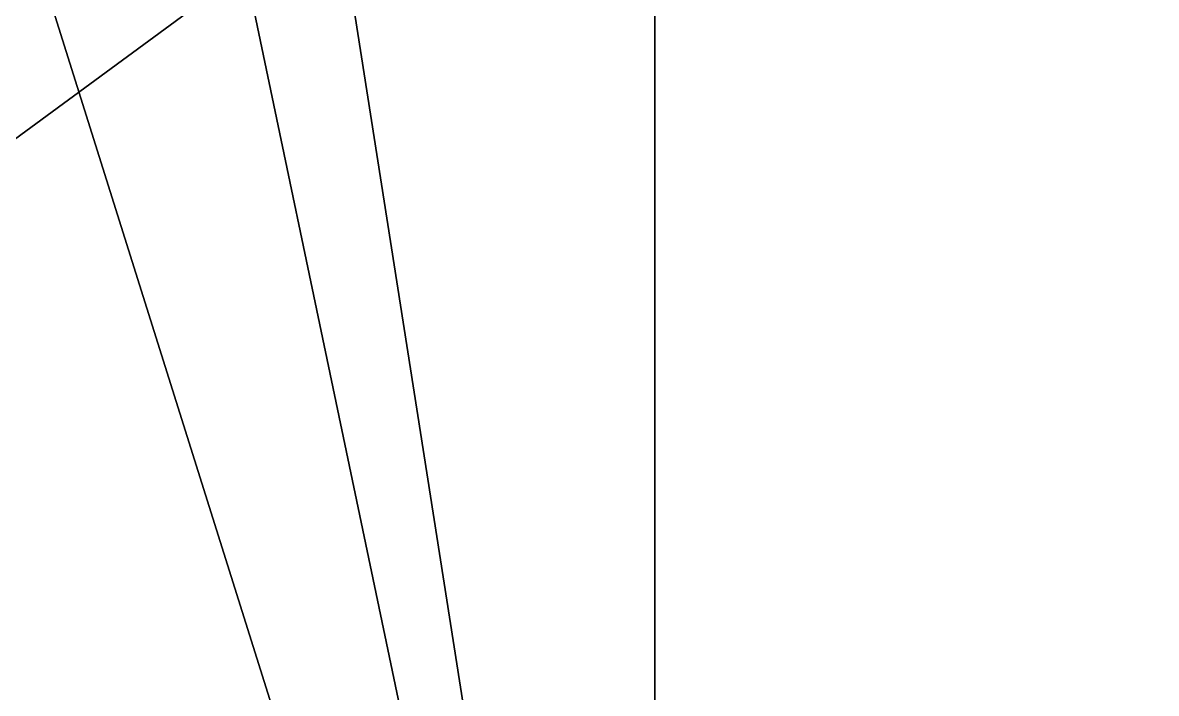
# Model space of a CAD drawing. Extents: x 207 to 387, y 94 to 160.
# Drawn here: x 344.586 to 345.825, y 154.286 to 155.019 of the extents above; entities that cross this region are included whole.
import ezdxf

# ---------------------------------------------------------------- set-up
doc = ezdxf.new("R2010")
doc.units = 0
doc.header["$LTSCALE"] = 2.54
doc.layers.get('0').update_dxf_attribs({"color": 13, "linetype": 'CONTINUOUS'})

# ---------------------------------------------------------------- blocks, each defined once
blk = doc.blocks.new('SP_05_ALTFIELD_CREDENZA_DW')
at = {"color": 23}
for p, q in [((41.4169, 6.75, 84.9375), (41.4169, 4.6125, 84.9375)), ((41.4169, 6.75, 84.9375), (41.4169, 4.6125, 84.9375)), ((41.4169, 4.6125, 22.5), (41.4169, 6.75, 22.5)), ((41.4169, 4.6125, 22.5), (41.4169, 6.75, 22.5)), ((41.4169, 6.75, 84.9375), (41.4169, 4.6125, 84.9375)), ((41.4169, 4.6125, 22.5), (41.4169, 6.75, 22.5))]:
    blk.add_line(p, q, dxfattribs=at)
mesh = blk.add_polyface(dxfattribs=at)
corners = [(44.775, 6.75, 19.125), (0, 3.9375, 19.125), (0, 6.75, 19.125), (44.775, 3.9375, 19.125)]
mesh.append_faces([[corners[k] for k in face] for face in [(0, 1, 2), (1, 0, 3)]], dxfattribs={"vtx0": -1, "color": 23})
mesh = blk.add_polyface(dxfattribs=at)
corners = [(44.775, 3.9375, 90), (0, 6.75, 90), (0, 3.9375, 90), (44.775, 6.75, 90)]
mesh.append_faces([[corners[k] for k in face] for face in [(0, 1, 2), (1, 0, 3)]], dxfattribs={"vtx0": -1, "color": 23})
mesh = blk.add_polyface(dxfattribs=at)
corners = [(41.4169, 6.75, 22.5), (3.3581, 4.6125, 22.5), (3.3581, 6.75, 22.5), (41.4169, 4.6125, 22.5)]
mesh.append_faces([[corners[k] for k in face] for face in [(0, 1, 2), (1, 0, 3)]], dxfattribs={"vtx0": -1, "color": 23})
mesh = blk.add_polyface(dxfattribs=at)
corners = [(41.4169, 4.6125, 84.9375), (3.3581, 6.75, 84.9375), (3.3581, 4.6125, 84.9375), (41.4169, 6.75, 84.9375)]
mesh.append_faces([[corners[k] for k in face] for face in [(0, 1, 2), (1, 0, 3)]], dxfattribs={"vtx0": -1, "color": 23})
mesh = blk.add_polyface(dxfattribs=at)
corners = [(41.4169, 6.75, 84.9375), (41.8646, 4.6125, 85.6125), (41.4169, 4.6125, 84.9375), (44.775, 3.9375, 90), (42.8347, 3.9375, 87.075), (44.775, 6.75, 90)]
mesh.append_faces([[corners[k] for k in face] for face in [(0, 1, 2), (1, 3, 4)]], dxfattribs={"vtx0": -1, "color": 23})
mesh.append_faces([[corners[k] for k in face] for face in [(3, 1, 5), (5, 1, 0)]], dxfattribs={"vtx0": -1, "vtx1": -1, "color": 23})
mesh = blk.add_polyface(dxfattribs=at)
corners = [(41.4169, 6.75, 84.9375), (41.4169, 4.6125, 22.5), (41.4169, 4.6125, 84.9375), (41.4169, 6.75, 22.5)]
mesh.append_faces([[corners[k] for k in face] for face in [(0, 1, 2), (1, 0, 3)]], dxfattribs={"vtx0": -1, "color": 23})
mesh = blk.add_polyface(dxfattribs=at)
corners = [(41.4169, 6.75, 22.5), (41.7527, 4.6125, 22.1625), (41.4169, 4.6125, 22.5), (42.0885, 4.6125, 21.825), (42.0885, 4.275, 21.825), (44.775, 3.9375, 19.125), (42.0885, 3.9375, 21.825), (44.775, 6.75, 19.125)]
mesh.append_faces([[corners[k] for k in face] for face in [(0, 1, 2), (4, 5, 6)]], dxfattribs={"vtx0": -1, "color": 23})
mesh.append_faces([[corners[k] for k in face] for face in [(1, 0, 3), (5, 4, 7), (7, 3, 0)]], dxfattribs={"vtx0": -1, "vtx1": -1, "color": 23})
mesh.append_faces([[corners[k] for k in face] for face in [(7, 4, 3)]], dxfattribs={"vtx0": -1, "vtx2": -1, "color": 23})

msp = doc.modelspace()

# ---------------------------------------------------------------- block references
at = {"color": 23, "rotation": 180}
msp.add_blockref('SP_05_ALTFIELD_CREDENZA_DW', (386.6938, 159.6899), dxfattribs=at)

doc.saveas('drawing.dxf')
